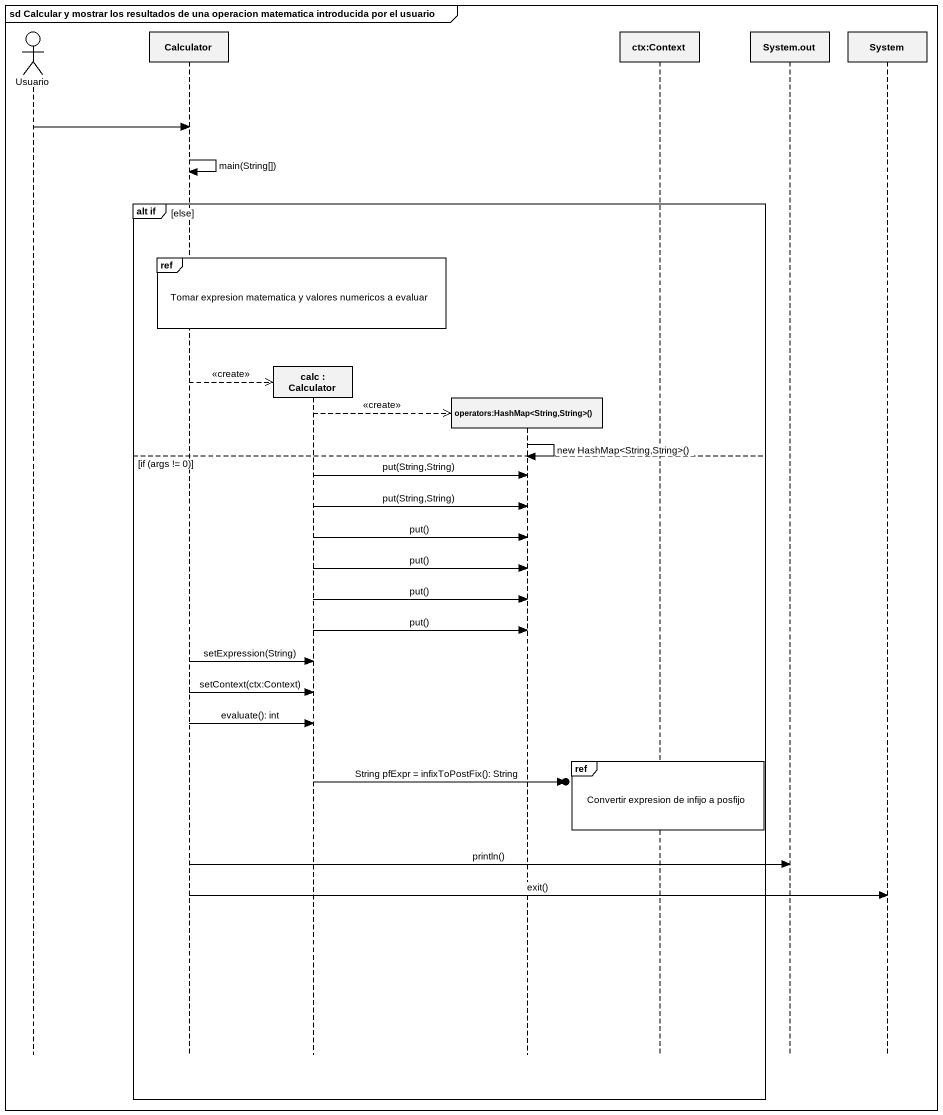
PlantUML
@startuml
mainframe sd Calcular y mostrar los resultados de una operacion matematica introducida por el usuario
hide footbox
actor Usuario
participant Calculator
participant "calc : Calculator" as calc
participant "operators:HashMap<String,String>()" as operators_HashMap_String
participant "ctx:Context" as ctx_Context
participant "System.out" as System_out
participant System

Usuario -> Calculator
Calculator -> Calculator : main(String[])
group alt if [else]
  ref over Calculator, calc : Tomar expresion matematica y valores numericos a evaluar
  Calculator -->> calc ** : <<create>>
  calc -->> operators_HashMap_String ** : <<create>>
  operators_HashMap_String -> operators_HashMap_String : new HashMap<String,String>()
else if (args != 0)
  calc -> operators_HashMap_String : put(String,String)
  calc -> operators_HashMap_String : put(String,String)
  calc -> operators_HashMap_String : put()
  calc -> operators_HashMap_String : put()
  calc -> operators_HashMap_String : put()
  calc -> operators_HashMap_String : put()
  Calculator -> calc : setExpression(String)
  Calculator -> calc : setContext(ctx:Context)
  Calculator -> calc : evaluate(): int
  ref over ctx_Context : Convertir expresion de infijo a posfijo
  calc ->o] : String pfExpr = infixToPostFix(): String
  Calculator -> System_out : println()
  Calculator -> System : exit()
end
@enduml
